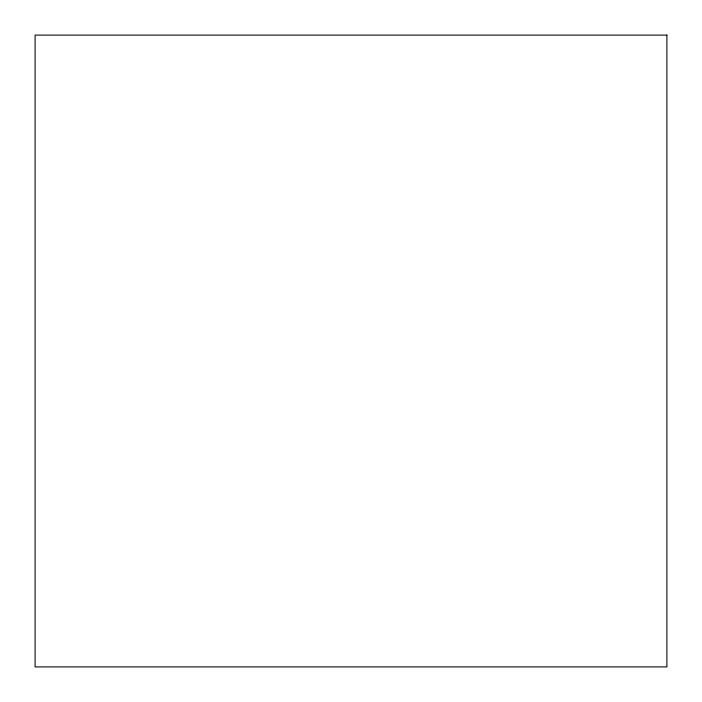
<?xml version="1.0" encoding="UTF-8"?>
<svg xmlns="http://www.w3.org/2000/svg" width="702" height="702" viewBox="0 0 702 702"><rect width="100%" height="100%" fill="white"/><g stroke="black" fill="none" stroke-linecap="round" stroke-linejoin="round"><path stroke-width="1.05" d="M666.9 35.1L35.1 35.1L35.1 666.9L666.9 666.9L666.9 35.1"/></g></svg>
